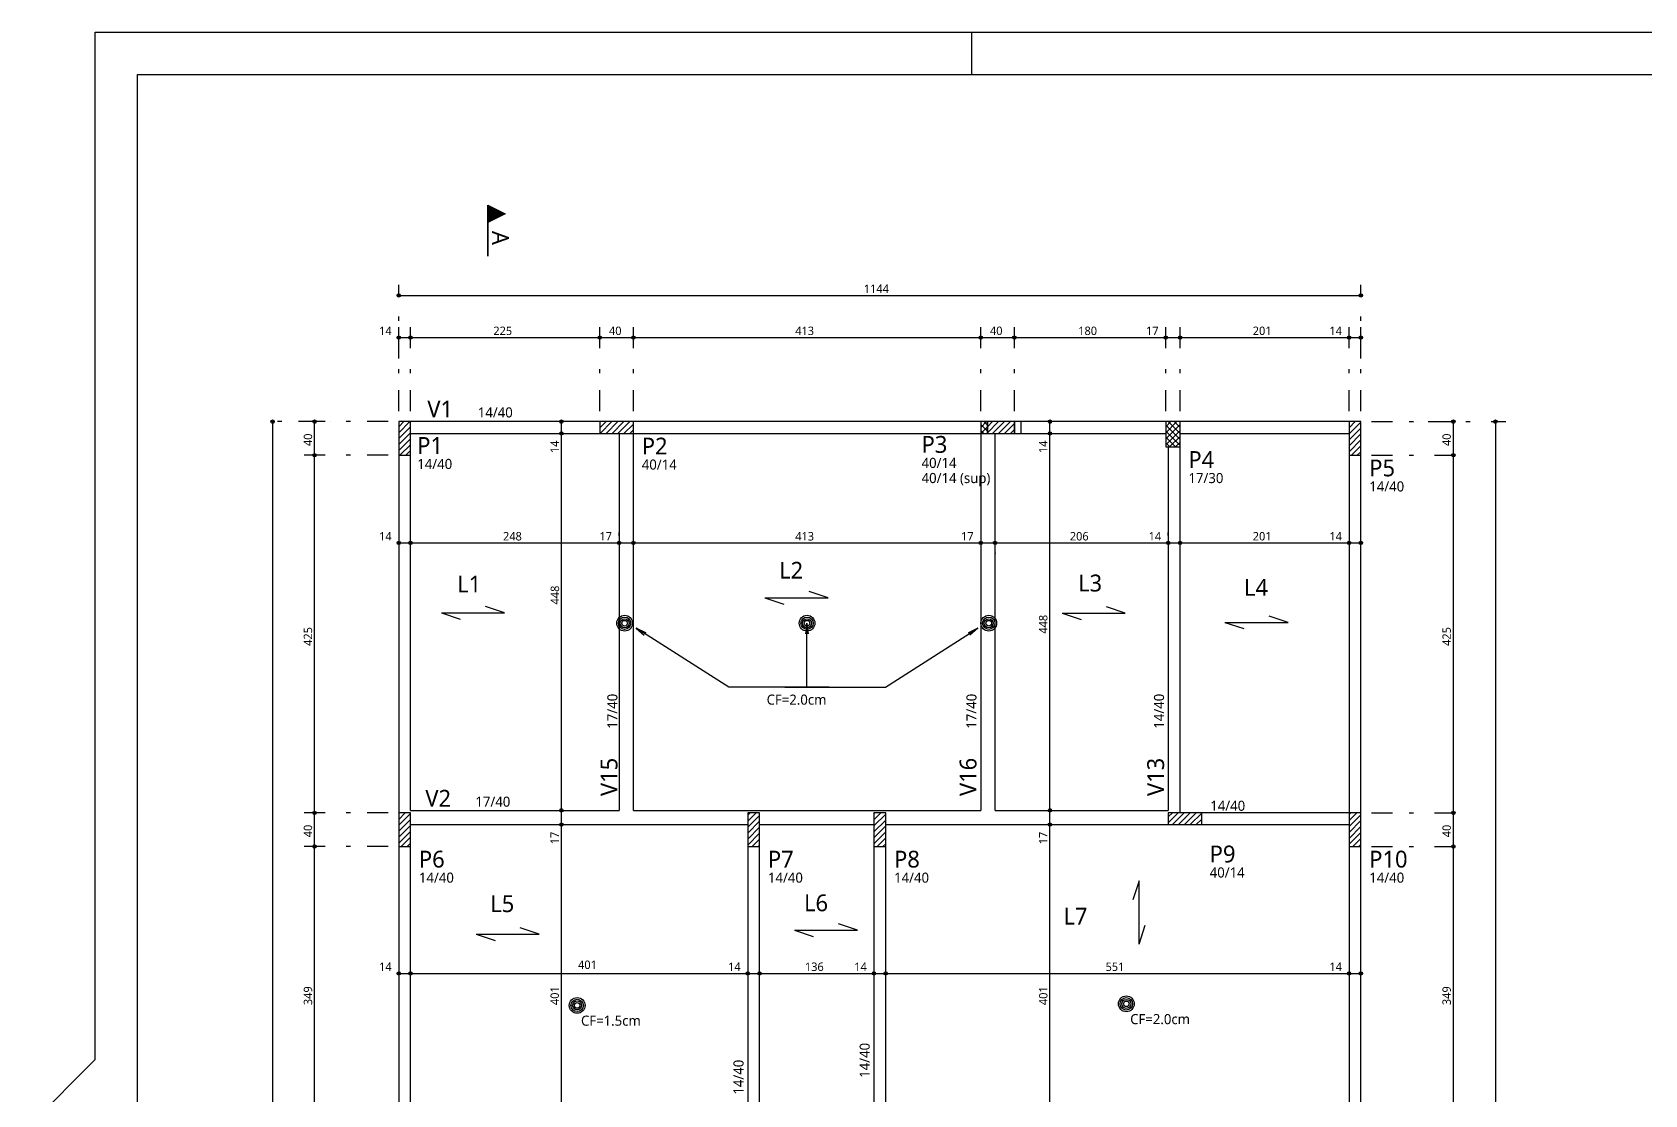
# Model space of a CAD drawing. Extents: x 6.3 to 89.5, y 0 to 54.
# Drawn here: x 6.33 to 44.68, y 28.75 to 54.01 of the extents above; entities that cross this region are included whole.
import ezdxf

# ---------------------------------------------------------------- set-up
doc = ezdxf.new("R2010")
doc.units = 0
doc.header["$MEASUREMENT"] = 0
doc.linetypes.add('ESTILO_TQS_0003', pattern=[1.5, 0.5, -0.4, 0.1, -0.5])
for name, color, linetype in [('1', 1, 'CONTINUOUS'), ('12', 12, 'CONTINUOUS'), ('2', 2, 'CONTINUOUS'), ('3', 3, 'CONTINUOUS'), ('5', 5, 'CONTINUOUS')]:
    doc.layers.add(name, color=color, linetype=linetype)
doc.styles.add('TQS_LUCIDA_SANS_UNICODE', font='L_10646.TTF')

msp = doc.modelspace()

# ---------------------------------------------------------------- linework, layer by layer
at = {"layer": '1', "linetype": 'Continuous'}
for p, q in [((7.831, 54.01), (89.5, 54.01)), ((7.831, 29.588), (7.831, 54.01)), ((28.67, 54.01), (28.67, 53.01)), ((15.047, 47.753), (37.927, 47.753)), ((15.047, 46.753), (15.327, 46.753)), ((15.327, 46.753), (19.827, 46.753)), ((19.827, 46.753), (20.627, 46.753)), ((20.627, 46.753), (28.887, 46.753)), ((28.887, 46.753), (29.687, 46.753)), ((29.687, 46.753), (33.287, 46.753)), ((33.287, 46.753), (33.627, 46.753)), ((33.627, 46.753), (37.647, 46.753)), ((37.647, 46.753), (37.927, 46.753)), ((15.047, 46.003), (15.047, 46.003)), ((37.927, 46.003), (37.927, 46.003)), ((12.047, 44.753), (12.047, 12.273)), ((13.047, 43.953), (13.047, 44.753)), ((13.413, 44.753), (13.413, 44.753)), ((15.047, 44.491), (15.309, 44.753)), ((15.047, 44.632), (15.167, 44.753)), ((15.047, 44.753), (15.047, 44.753)), ((15.047, 44.753), (15.047, 44.753)), ((15.047, 44.35), (15.327, 44.63)), ((15.047, 44.208), (15.327, 44.488)), ((15.327, 44.753), (15.327, 44.753)), ((15.327, 44.753), (15.327, 44.753)), ((18.916, 44.473), (18.916, 44.753)), ((18.916, 44.753), (18.916, 44.753)), ((19.827, 44.604), (19.976, 44.753)), ((19.827, 44.746), (19.834, 44.753)), ((19.827, 44.753), (19.827, 44.753)), ((19.827, 44.753), (19.827, 44.753)), ((19.837, 44.473), (20.117, 44.753)), ((19.979, 44.473), (20.259, 44.753)), ((20.12, 44.473), (20.4, 44.753)), ((20.227, 44.613), (20.227, 44.613)), ((20.261, 44.473), (20.541, 44.753)), ((20.403, 44.473), (20.627, 44.697)), ((20.544, 44.473), (20.627, 44.556)), ((20.627, 44.753), (20.627, 44.753)), ((20.627, 44.753), (20.627, 44.753)), ((28.887, 44.753), (28.887, 44.753)), ((28.887, 44.753), (28.887, 44.753)), ((28.887, 44.613), (29.027, 44.753)), ((28.887, 44.687), (29.047, 44.527)), ((28.887, 44.545), (28.96, 44.473)), ((28.888, 44.473), (29.047, 44.632)), ((28.963, 44.753), (29.047, 44.668)), ((29.03, 44.473), (29.047, 44.49)), ((29.047, 44.49), (29.31, 44.753)), ((29.047, 44.632), (29.168, 44.753)), ((29.171, 44.473), (29.451, 44.753)), ((29.287, 44.613), (29.287, 44.613)), ((29.312, 44.473), (29.592, 44.753)), ((29.447, 44.613), (29.447, 44.613)), ((29.454, 44.473), (29.687, 44.706)), ((29.595, 44.473), (29.687, 44.565)), ((29.687, 44.753), (29.687, 44.753)), ((29.687, 44.753), (29.687, 44.753)), ((30.534, 44.473), (30.534, 44.753)), ((30.534, 44.753), (30.534, 44.753)), ((33.287, 44.488), (33.552, 44.753)), ((33.287, 44.629), (33.411, 44.753)), ((33.287, 44.753), (33.287, 44.753)), ((33.287, 44.753), (33.287, 44.753)), ((33.287, 44.346), (33.627, 44.686)), ((33.287, 44.671), (33.627, 44.331)), ((33.287, 44.205), (33.627, 44.545)), ((33.287, 44.529), (33.627, 44.189)), ((33.347, 44.753), (33.627, 44.472)), ((33.488, 44.753), (33.627, 44.614)), ((33.627, 44.753), (33.627, 44.753)), ((33.627, 44.753), (33.627, 44.753)), ((37.647, 44.605), (37.795, 44.753)), ((37.647, 44.746), (37.653, 44.753)), ((37.647, 44.753), (37.647, 44.753)), ((37.647, 44.753), (37.647, 44.753)), ((37.647, 44.464), (37.927, 44.744)), ((37.647, 44.322), (37.927, 44.602)), ((37.927, 44.753), (37.927, 44.753)), ((37.927, 44.753), (37.927, 44.753)), ((39.277, 44.753), (39.277, 44.753)), ((40.127, 43.953), (40.127, 44.753)), ((41.127, 44.753), (41.127, 12.273)), ((15.047, 44.067), (15.327, 44.347)), ((15.074, 43.953), (15.327, 44.205)), ((15.187, 44.353), (15.187, 44.353)), ((18.916, 44.473), (18.916, 44.473)), ((18.916, 35.513), (18.916, 44.473)), ((18.916, 44.473), (18.916, 44.473)), ((30.534, 44.473), (30.534, 44.473)), ((30.534, 35.513), (30.534, 44.473)), ((30.534, 44.473), (30.534, 44.473)), ((33.287, 44.388), (33.522, 44.153)), ((33.287, 44.247), (33.381, 44.153)), ((33.376, 44.153), (33.627, 44.403)), ((33.457, 44.453), (33.457, 44.453)), ((33.518, 44.153), (33.627, 44.262)), ((37.647, 44.181), (37.927, 44.461)), ((37.647, 44.039), (37.927, 44.319)), ((37.702, 43.953), (37.927, 44.178)), ((37.787, 44.353), (37.787, 44.353)), ((13.047, 35.453), (13.047, 43.953)), ((15.047, 43.953), (15.047, 43.953)), ((15.047, 43.953), (15.047, 43.953)), ((15.216, 43.953), (15.327, 44.064)), ((37.843, 43.953), (37.927, 44.036)), ((37.927, 43.953), (37.927, 43.953)), ((37.927, 43.953), (37.927, 43.953)), ((40.127, 35.453), (40.127, 43.953)), ((15.047, 41.869), (15.327, 41.869)), ((15.047, 41.869), (15.047, 41.869)), ((15.077, 41.869), (20.537, 41.869)), ((15.327, 41.869), (15.327, 41.869)), ((15.327, 41.869), (15.327, 41.869)), ((20.037, 41.869), (20.877, 41.869)), ((20.287, 42.041), (20.287, 42.119)), ((20.287, 42.041), (20.287, 42.119)), ((20.627, 41.869), (28.887, 41.869)), ((20.627, 41.869), (20.627, 41.869)), ((20.627, 41.869), (20.627, 41.869)), ((28.637, 41.869), (29.477, 41.869)), ((28.887, 41.905), (28.887, 41.905)), ((28.887, 41.869), (28.887, 41.869)), ((28.977, 41.869), (33.597, 41.869)), ((29.227, 41.888), (29.227, 41.888)), ((29.227, 41.888), (29.227, 41.888)), ((33.347, 41.869), (33.627, 41.869)), ((33.347, 41.869), (33.347, 41.869)), ((33.627, 41.869), (37.647, 41.869)), ((37.647, 42.048), (37.647, 42.048)), ((37.647, 42.048), (37.647, 42.048)), ((37.647, 41.869), (37.927, 41.869)), ((20.287, 41.791), (20.287, 41.791)), ((20.287, 41.791), (20.287, 41.791)), ((29.227, 41.638), (29.227, 41.619)), ((29.227, 41.638), (29.227, 41.619)), ((33.347, 41.798), (33.347, 41.798)), ((33.627, 41.513), (33.627, 41.513)), ((33.627, 41.513), (33.627, 41.513)), ((37.927, 41.548), (37.927, 41.548)), ((13.047, 34.653), (13.047, 35.453)), ((15.047, 35.299), (15.201, 35.453)), ((15.047, 35.44), (15.06, 35.453)), ((15.047, 35.453), (15.047, 35.453)), ((15.047, 35.453), (15.047, 35.453)), ((15.047, 35.157), (15.327, 35.437)), ((15.047, 35.016), (15.327, 35.296)), ((18.916, 35.173), (18.916, 35.513)), ((18.916, 35.513), (18.916, 35.513)), ((18.916, 35.513), (18.916, 35.513)), ((23.347, 35.255), (23.545, 35.453)), ((23.347, 35.396), (23.404, 35.453)), ((23.347, 35.113), (23.627, 35.393)), ((26.347, 35.285), (26.515, 35.453)), ((26.347, 35.426), (26.373, 35.453)), ((26.347, 35.143), (26.627, 35.423)), ((26.347, 35.002), (26.627, 35.282)), ((30.534, 35.173), (30.534, 35.513)), ((30.534, 35.513), (30.534, 35.513)), ((30.534, 35.513), (30.534, 35.513)), ((33.347, 35.214), (33.586, 35.453)), ((33.347, 35.355), (33.445, 35.453)), ((33.447, 35.173), (33.727, 35.453)), ((33.589, 35.173), (33.869, 35.453)), ((33.73, 35.173), (34.01, 35.453)), ((33.747, 35.313), (33.747, 35.313)), ((33.872, 35.173), (34.147, 35.448)), ((34.013, 35.173), (34.147, 35.307)), ((37.647, 35.271), (37.829, 35.453)), ((37.647, 35.413), (37.687, 35.453)), ((37.647, 35.13), (37.927, 35.41)), ((37.927, 35.453), (37.927, 35.453)), ((37.927, 35.453), (37.927, 35.453)), ((40.127, 34.653), (40.127, 35.453)), ((15.047, 34.874), (15.327, 35.154)), ((15.047, 34.733), (15.327, 35.013)), ((15.187, 35.053), (15.187, 35.053)), ((18.916, 27.153), (18.916, 35.173)), ((18.916, 35.173), (18.916, 35.173)), ((18.916, 35.173), (18.916, 35.173)), ((23.347, 34.972), (23.627, 35.252)), ((23.347, 34.83), (23.627, 35.11)), ((23.347, 34.689), (23.627, 34.969)), ((23.487, 35.053), (23.487, 35.053)), ((26.347, 34.861), (26.627, 35.141)), ((26.347, 34.719), (26.627, 34.999)), ((26.487, 35.053), (26.487, 35.053)), ((30.534, 27.153), (30.534, 35.173)), ((30.534, 35.173), (30.534, 35.173)), ((30.534, 35.173), (30.534, 35.173)), ((37.647, 34.988), (37.927, 35.268)), ((37.647, 34.847), (37.927, 35.127)), ((37.647, 34.706), (37.927, 34.986)), ((37.787, 35.053), (37.787, 35.053)), ((13.047, 27.673), (13.047, 34.653)), ((15.047, 34.653), (15.047, 34.653)), ((15.047, 34.653), (15.047, 34.653)), ((15.108, 34.653), (15.327, 34.872)), ((15.25, 34.653), (15.327, 34.73)), ((23.452, 34.653), (23.627, 34.828)), ((23.594, 34.653), (23.627, 34.686)), ((26.422, 34.653), (26.627, 34.858)), ((26.563, 34.653), (26.627, 34.716)), ((37.736, 34.653), (37.927, 34.844)), ((37.877, 34.653), (37.927, 34.703)), ((37.927, 34.653), (37.927, 34.653)), ((37.927, 34.653), (37.927, 34.653)), ((40.127, 27.673), (40.127, 34.653)), ((15.047, 31.635), (15.327, 31.635)), ((15.047, 31.635), (15.047, 31.635)), ((15.327, 31.635), (15.327, 31.635)), ((15.327, 31.635), (23.347, 31.635)), ((15.327, 31.635), (15.327, 31.635)), ((23.347, 31.635), (23.627, 31.635)), ((23.347, 31.635), (23.347, 31.635)), ((23.347, 31.635), (23.347, 31.635)), ((23.627, 31.635), (23.627, 31.635)), ((23.627, 31.635), (26.347, 31.635)), ((23.627, 31.635), (23.627, 31.635)), ((26.347, 31.635), (26.347, 31.635)), ((26.347, 31.635), (26.627, 31.635)), ((26.347, 31.635), (26.347, 31.635)), ((26.627, 31.635), (26.627, 31.635)), ((26.627, 31.635), (37.647, 31.635)), ((26.627, 31.635), (26.627, 31.635)), ((37.647, 31.635), (37.647, 31.635)), ((37.647, 31.635), (37.927, 31.635)), ((37.647, 31.635), (37.647, 31.635)), ((37.927, 31.635), (37.927, 31.635)), ((6.331, 28.088), (7.831, 29.588))]:
    msp.add_line(p, q, dxfattribs=at)
at = {"layer": '1', "linetype": 'ESTILO_TQS_0003'}
for p, q in [((15.047, 46.253), (15.047, 48.003)), ((37.927, 46.253), (37.927, 48.003)), ((15.047, 45.003), (15.047, 47.003)), ((15.327, 45.003), (15.327, 47.003)), ((15.327, 45.003), (15.327, 47.003)), ((19.827, 45.003), (19.827, 47.003)), ((19.827, 45.003), (19.827, 47.003)), ((20.627, 45.003), (20.627, 47.003)), ((20.627, 45.003), (20.627, 47.003)), ((28.887, 45.003), (28.887, 47.003)), ((28.887, 45.003), (28.887, 47.003)), ((29.687, 45.003), (29.687, 47.003)), ((29.687, 45.003), (29.687, 47.003)), ((33.287, 45.003), (33.287, 47.003)), ((33.287, 45.003), (33.287, 47.003)), ((33.627, 45.003), (33.627, 47.003)), ((33.627, 45.003), (33.627, 47.003)), ((37.647, 45.003), (37.647, 47.003)), ((37.647, 45.003), (37.647, 47.003)), ((37.927, 45.003), (37.927, 47.003)), ((13.163, 44.753), (11.797, 44.753)), ((14.797, 44.753), (12.797, 44.753)), ((38.177, 44.753), (40.377, 44.753)), ((39.527, 44.753), (41.377, 44.753)), ((14.797, 43.953), (12.797, 43.953)), ((14.797, 43.953), (12.797, 43.953)), ((38.177, 43.953), (40.377, 43.953)), ((38.177, 43.953), (40.377, 43.953)), ((33.347, 42.048), (33.347, 42.119)), ((33.627, 41.763), (33.627, 42.119)), ((33.627, 41.763), (33.627, 42.119)), ((37.927, 41.798), (37.927, 42.119)), ((28.887, 41.655), (28.887, 41.619)), ((37.647, 41.798), (37.647, 41.619)), ((37.647, 41.798), (37.647, 41.619)), ((14.797, 35.453), (12.797, 35.453)), ((14.797, 35.453), (12.797, 35.453)), ((38.177, 35.453), (40.377, 35.453)), ((38.177, 35.453), (40.377, 35.453)), ((14.797, 34.653), (12.797, 34.653)), ((14.797, 34.653), (12.797, 34.653)), ((38.177, 34.653), (40.377, 34.653)), ((38.177, 34.653), (40.377, 34.653))]:
    msp.add_line(p, q, dxfattribs=at)
at = {"layer": '1', "linetype": 'Continuous'}
for points in [[(24.754, 38.439), (24.754, 39.96), (24.787, 39.712), (24.754, 39.96), (24.722, 39.712)], [(25.286, 38.439), (22.894, 38.439), (20.695, 39.842), (20.921, 39.736), (20.695, 39.842), (20.886, 39.681)], [(24.229, 38.439), (26.62, 38.439), (28.819, 39.842), (28.593, 39.736), (28.819, 39.842), (28.628, 39.681)]]:
    msp.add_lwpolyline(points, dxfattribs=at)
for centre, radius in [((15.047, 47.753), 0.04), ((15.047, 47.753), 0.02), ((37.927, 47.753), 0.04), ((37.927, 47.753), 0.02), ((15.047, 46.753), 0.04), ((15.327, 46.753), 0.04), ((15.327, 46.753), 0.04), ((19.827, 46.753), 0.04), ((19.827, 46.753), 0.04), ((20.627, 46.753), 0.04), ((20.627, 46.753), 0.04), ((28.887, 46.753), 0.04), ((28.887, 46.753), 0.04), ((29.687, 46.753), 0.04), ((29.687, 46.753), 0.04), ((33.287, 46.753), 0.04), ((33.287, 46.753), 0.04), ((33.627, 46.753), 0.04), ((33.627, 46.753), 0.04), ((37.647, 46.753), 0.04), ((37.647, 46.753), 0.04), ((37.927, 46.753), 0.04), ((15.047, 46.753), 0.02), ((15.327, 46.753), 0.02), ((15.327, 46.753), 0.02), ((19.827, 46.753), 0.02), ((19.827, 46.753), 0.02), ((20.627, 46.753), 0.02), ((20.627, 46.753), 0.02), ((28.887, 46.753), 0.02), ((28.887, 46.753), 0.02), ((29.687, 46.753), 0.02), ((29.687, 46.753), 0.02), ((33.287, 46.753), 0.02), ((33.287, 46.753), 0.02), ((33.627, 46.753), 0.02), ((33.627, 46.753), 0.02), ((37.647, 46.753), 0.02), ((37.647, 46.753), 0.02), ((37.927, 46.753), 0.02), ((12.047, 44.753), 0.04), ((12.047, 44.753), 0.02), ((13.047, 44.753), 0.04), ((13.047, 44.753), 0.02), ((18.916, 44.753), 0.04), ((18.916, 44.473), 0.04), ((18.916, 44.473), 0.04), ((18.916, 44.753), 0.02), ((18.916, 44.473), 0.02), ((18.916, 44.473), 0.02), ((30.534, 44.753), 0.04), ((30.534, 44.473), 0.04), ((30.534, 44.473), 0.04), ((30.534, 44.753), 0.02), ((30.534, 44.473), 0.02), ((30.534, 44.473), 0.02), ((40.127, 44.753), 0.04), ((40.127, 44.753), 0.02), ((41.127, 44.753), 0.04), ((41.127, 44.753), 0.02), ((13.047, 43.953), 0.04), ((13.047, 43.953), 0.04), ((13.047, 43.953), 0.02), ((13.047, 43.953), 0.02), ((40.127, 43.953), 0.04), ((40.127, 43.953), 0.04), ((40.127, 43.953), 0.02), ((40.127, 43.953), 0.02), ((15.047, 41.869), 0.04), ((15.047, 41.869), 0.02), ((15.327, 41.869), 0.04), ((15.327, 41.869), 0.04), ((15.327, 41.869), 0.02), ((15.327, 41.869), 0.02), ((20.287, 41.869), 0.04), ((20.287, 41.869), 0.04), ((20.287, 41.869), 0.02), ((20.287, 41.869), 0.02), ((20.627, 41.869), 0.04), ((20.627, 41.869), 0.04), ((20.627, 41.869), 0.02), ((20.627, 41.869), 0.02), ((28.887, 41.869), 0.04), ((28.887, 41.869), 0.04), ((28.887, 41.869), 0.02), ((28.887, 41.869), 0.02), ((29.227, 41.869), 0.04), ((29.227, 41.869), 0.04), ((29.227, 41.869), 0.02), ((29.227, 41.869), 0.02), ((33.347, 41.869), 0.04), ((33.347, 41.869), 0.04), ((33.347, 41.869), 0.02), ((33.347, 41.869), 0.02), ((33.627, 41.869), 0.04), ((33.627, 41.869), 0.04), ((33.627, 41.869), 0.02), ((33.627, 41.869), 0.02), ((37.647, 41.869), 0.04), ((37.647, 41.869), 0.04), ((37.647, 41.869), 0.02), ((37.647, 41.869), 0.02), ((37.927, 41.869), 0.04), ((37.927, 41.869), 0.02), ((13.047, 35.453), 0.04), ((13.047, 35.453), 0.04), ((13.047, 35.453), 0.02), ((13.047, 35.453), 0.02), ((18.916, 35.513), 0.04), ((18.916, 35.513), 0.04), ((18.916, 35.513), 0.02), ((18.916, 35.513), 0.02), ((30.534, 35.513), 0.04), ((30.534, 35.513), 0.04), ((30.534, 35.513), 0.02), ((30.534, 35.513), 0.02), ((40.127, 35.453), 0.04), ((40.127, 35.453), 0.04), ((40.127, 35.453), 0.02), ((40.127, 35.453), 0.02), ((18.916, 35.173), 0.04), ((18.916, 35.173), 0.04), ((18.916, 35.173), 0.02), ((18.916, 35.173), 0.02), ((30.534, 35.173), 0.04), ((30.534, 35.173), 0.04), ((30.534, 35.173), 0.02), ((30.534, 35.173), 0.02), ((13.047, 34.653), 0.04), ((13.047, 34.653), 0.04), ((13.047, 34.653), 0.02), ((13.047, 34.653), 0.02), ((40.127, 34.653), 0.04), ((40.127, 34.653), 0.04), ((40.127, 34.653), 0.02), ((40.127, 34.653), 0.02), ((15.047, 31.635), 0.04), ((15.047, 31.635), 0.02), ((15.327, 31.635), 0.04), ((15.327, 31.635), 0.04), ((15.327, 31.635), 0.02), ((15.327, 31.635), 0.02), ((23.347, 31.635), 0.04), ((23.347, 31.635), 0.04), ((23.347, 31.635), 0.02), ((23.347, 31.635), 0.02), ((23.627, 31.635), 0.04), ((23.627, 31.635), 0.04), ((23.627, 31.635), 0.02), ((23.627, 31.635), 0.02), ((26.347, 31.635), 0.04), ((26.347, 31.635), 0.04), ((26.347, 31.635), 0.02), ((26.347, 31.635), 0.02), ((26.627, 31.635), 0.04), ((26.627, 31.635), 0.04), ((26.627, 31.635), 0.02), ((26.627, 31.635), 0.02), ((37.647, 31.635), 0.04), ((37.647, 31.635), 0.04), ((37.647, 31.635), 0.02), ((37.647, 31.635), 0.02), ((37.927, 31.635), 0.04), ((37.927, 31.635), 0.02)]:
    msp.add_circle(centre, radius, dxfattribs=at)
at = {"layer": '12', "linetype": 'Continuous'}
for p, q in [((8.831, 53.01), (88.5, 53.01)), ((8.831, 1), (8.831, 53.01))]:
    msp.add_line(p, q, dxfattribs=at)
at = {"layer": '2', "linetype": 'Continuous'}
for p, q in [((25.256, 40.564), (24.806, 40.714)), ((17.56, 40.211), (17.11, 40.361)), ((23.756, 40.564), (25.256, 40.564)), ((23.756, 40.564), (24.206, 40.414)), ((32.325, 40.199), (31.875, 40.349)), ((16.06, 40.211), (17.56, 40.211)), ((16.06, 40.211), (16.51, 40.061)), ((30.825, 40.199), (32.325, 40.199)), ((30.825, 40.199), (31.275, 40.049)), ((34.696, 39.982), (36.196, 39.982)), ((34.696, 39.982), (35.146, 39.832)), ((36.196, 39.982), (35.746, 40.132)), ((32.652, 33.835), (32.502, 33.385)), ((32.652, 32.335), (32.652, 33.835)), ((18.387, 32.572), (17.937, 32.722)), ((24.456, 32.665), (25.956, 32.665)), ((24.456, 32.665), (24.906, 32.515)), ((25.956, 32.665), (25.506, 32.815)), ((32.652, 32.335), (32.802, 32.785)), ((16.887, 32.572), (18.387, 32.572)), ((16.887, 32.572), (17.337, 32.422))]:
    msp.add_line(p, q, dxfattribs=at)
at = {"layer": '3', "linetype": 'Continuous'}
for p, q in [((17.166, 48.687), (17.166, 49.903)), ((17.166, 49.903), (17.581, 49.695)), ((17.168, 49.9), (17.168, 48.687)), ((17.168, 49.9), (17.577, 49.695)), ((17.198, 49.887), (17.198, 49.504)), ((17.23, 49.871), (17.23, 49.52)), ((17.262, 49.855), (17.262, 49.536)), ((17.577, 49.695), (17.168, 49.491)), ((17.581, 49.695), (17.168, 49.489)), ((17.294, 49.839), (17.294, 49.552)), ((17.326, 49.823), (17.326, 49.568)), ((17.358, 49.807), (17.358, 49.584)), ((17.39, 49.791), (17.39, 49.6)), ((17.422, 49.775), (17.422, 49.616)), ((17.454, 49.759), (17.454, 49.632)), ((17.486, 49.743), (17.486, 49.648)), ((17.517, 49.727), (17.517, 49.664)), ((17.549, 49.711), (17.549, 49.676)), ((15.327, 35.513), (20.287, 35.513)), ((20.627, 35.513), (28.887, 35.513)), ((29.227, 35.513), (33.347, 35.513))]:
    msp.add_line(p, q, dxfattribs=at)
for points in [[(19.827, 44.753), (15.327, 44.753)], [(28.887, 44.753), (20.627, 44.753)], [(33.287, 44.753), (29.687, 44.753)], [(37.647, 44.753), (33.627, 44.753)], [(15.327, 44.473), (19.827, 44.473)], [(20.287, 44.473), (20.287, 35.513)], [(20.627, 35.513), (20.627, 44.473)], [(20.627, 44.473), (28.887, 44.473)], [(28.887, 44.473), (28.887, 35.513)], [(29.227, 35.513), (29.227, 44.473)], [(29.687, 44.473), (33.287, 44.473)], [(33.347, 44.153), (33.347, 35.513)], [(33.627, 44.473), (37.647, 44.473)], [(33.627, 35.453), (33.627, 44.153)], [(15.047, 43.953), (15.047, 35.453)], [(15.327, 35.513), (15.327, 43.953)], [(37.647, 43.953), (37.647, 35.453)], [(37.927, 35.453), (37.927, 43.953)], [(37.647, 35.453), (34.147, 35.453)], [(15.327, 35.173), (23.347, 35.173)], [(23.627, 35.173), (26.347, 35.173)], [(26.627, 35.173), (33.347, 35.173)], [(34.147, 35.173), (37.647, 35.173)], [(15.047, 34.653), (15.047, 27.673)], [(15.327, 27.673), (15.327, 34.653)], [(23.347, 34.653), (23.347, 27.153)], [(23.627, 27.153), (23.627, 34.653)], [(26.347, 34.653), (26.347, 27.153)], [(26.627, 27.153), (26.627, 34.653)], [(37.647, 34.653), (37.647, 27.673)], [(37.927, 27.673), (37.927, 34.653)]]:
    msp.add_lwpolyline(points, dxfattribs=at)
for centre, radius in [((20.419, 39.962), 0.187), ((20.419, 39.962), 0.147), ((20.419, 39.962), 0.107), ((20.419, 39.962), 0.0668), ((24.757, 39.962), 0.187), ((24.757, 39.962), 0.147), ((24.757, 39.962), 0.107), ((24.757, 39.962), 0.0668), ((29.079, 39.962), 0.187), ((29.079, 39.962), 0.147), ((29.079, 39.962), 0.107), ((29.079, 39.962), 0.0668), ((19.29, 30.875), 0.187), ((32.35, 30.913), 0.187), ((19.29, 30.875), 0.147), ((19.29, 30.875), 0.107), ((19.29, 30.875), 0.0668), ((32.35, 30.913), 0.147), ((32.35, 30.913), 0.107), ((32.35, 30.913), 0.0668)]:
    msp.add_circle(centre, radius, dxfattribs=at)
at = {"layer": '5', "linetype": 'Continuous'}
for points in [[(15.047, 43.953), (15.327, 43.953), (15.327, 44.753), (15.047, 44.753), (15.047, 43.953)], [(19.827, 44.473), (20.627, 44.473), (20.627, 44.753), (19.827, 44.753), (19.827, 44.473)], [(28.887, 44.473), (29.047, 44.473), (29.047, 44.753), (28.887, 44.753), (28.887, 44.473)], [(29.047, 44.473), (29.687, 44.473), (29.687, 44.753), (29.047, 44.753), (29.047, 44.473)], [(29.687, 44.473), (29.847, 44.473), (29.847, 44.753), (29.687, 44.753), (29.687, 44.473)], [(33.287, 44.153), (33.627, 44.153), (33.627, 44.753), (33.287, 44.753), (33.287, 44.153)], [(37.647, 43.953), (37.927, 43.953), (37.927, 44.753), (37.647, 44.753), (37.647, 43.953)], [(15.047, 34.653), (15.327, 34.653), (15.327, 35.453), (15.047, 35.453), (15.047, 34.653)], [(23.347, 34.653), (23.627, 34.653), (23.627, 35.453), (23.347, 35.453), (23.347, 34.653)], [(26.347, 34.653), (26.627, 34.653), (26.627, 35.453), (26.347, 35.453), (26.347, 34.653)], [(33.347, 35.173), (34.147, 35.173), (34.147, 35.453), (33.347, 35.453), (33.347, 35.173)], [(37.647, 34.653), (37.927, 34.653), (37.927, 35.453), (37.647, 35.453), (37.647, 34.653)]]:
    msp.add_lwpolyline(points, dxfattribs=at)

# ---------------------------------------------------------------- texts
at = {"layer": '1', "linetype": 'Continuous', "style": 'TQS_LUCIDA_SANS_UNICODE'}
for s, p in [('1144', (26.107, 47.813)), ('14', (14.58, 46.813)), ('225', (17.297, 46.813)), ('40', (20.047, 46.813)), ('413', (24.477, 46.813)), ('40', (29.107, 46.813)), ('180', (31.207, 46.813)), ('17', (32.82, 46.813)), ('201', (35.357, 46.813)), ('14', (37.18, 46.813)), ('14', (14.58, 41.929)), ('248', (17.527, 41.929)), ('17', (19.82, 41.929)), ('413', (24.477, 41.929)), ('17', (28.42, 41.929)), ('206', (31.007, 41.929)), ('14', (32.88, 41.929)), ('201', (35.357, 41.929)), ('14', (37.18, 41.929)), ('14', (14.58, 31.695)), ('401', (19.312, 31.742)), ('14', (22.88, 31.695)), ('136', (24.707, 31.695)), ('14', (25.88, 31.695)), ('551', (31.857, 31.695)), ('14', (37.18, 31.695))]:
    msp.add_text(s, height=0.2, dxfattribs=at).set_placement(p)
for s, p in [('40', (12.987, 44.173)), ('14', (18.856, 44.006)), ('14', (30.474, 44.006)), ('40', (40.067, 44.173)), ('448', (18.861, 40.408)), ('448', (30.474, 39.713)), ('425', (12.987, 39.423)), ('425', (40.067, 39.423)), ('40', (12.987, 34.873)), ('17', (18.856, 34.706)), ('17', (30.474, 34.706)), ('40', (40.067, 34.873)), ('349', (12.987, 30.883)), ('401', (18.856, 30.883)), ('401', (30.474, 30.883)), ('349', (40.067, 30.883))]:
    msp.add_text(s, height=0.2, rotation=90, dxfattribs=at).set_placement(p)
at = {"layer": '3', "linetype": 'Continuous', "style": 'TQS_LUCIDA_SANS_UNICODE'}
for s, height, rotation, p in [('A', 0.4, 270, (17.266, 49.287)), ('17/40', 0.24, 90, (20.247, 37.453)), ('17/40', 0.24, 90, (28.787, 37.453)), ('14/40', 0.24, 90, (33.247, 37.453)), ('14/40', 0.24, 90, (26.247, 29.153)), ('14/40', 0.24, 90, (23.247, 28.753))]:
    msp.add_text(s, height=height, rotation=rotation, dxfattribs=at).set_placement(p)
for s, p in [('14/40', (16.927, 44.853)), ('14/40', (15.487, 43.628)), ('40/14', (20.827, 43.613)), ('40/14', (27.481, 43.653)), ('40/14 (sup)', (27.481, 43.293)), ('17/30', (33.827, 43.293)), ('14/40', (38.127, 43.093)), ('CF=2.0cm', (23.796, 38.025)), ('17/40', (16.869, 35.599)), ('14/40', (34.345, 35.502)), ('40/14', (34.333, 33.916)), ('14/40', (15.527, 33.793)), ('14/40', (23.827, 33.793)), ('14/40', (26.827, 33.793)), ('14/40', (38.127, 33.793)), ('CF=1.5cm', (19.381, 30.393)), ('CF=2.0cm', (32.442, 30.43))]:
    msp.add_text(s, height=0.24, dxfattribs=at).set_placement(p)
at = {"layer": '5', "linetype": 'Continuous', "style": 'TQS_LUCIDA_SANS_UNICODE'}
for s, p in [('V1', (15.727, 44.853)), ('P1', (15.487, 43.988)), ('P2', (20.827, 43.973)), ('P3', (27.481, 44.013)), ('P4', (33.827, 43.653)), ('P5', (38.127, 43.453)), ('L2', (24.093, 41.02)), ('L1', (16.438, 40.693)), ('L3', (31.203, 40.717)), ('L4', (35.149, 40.614)), ('V2', (15.68, 35.599)), ('P6', (15.527, 34.153)), ('P7', (23.827, 34.153)), ('P8', (26.827, 34.153)), ('P9', (34.333, 34.276)), ('P10', (38.127, 34.153)), ('L5', (17.223, 33.094)), ('L6', (24.686, 33.113)), ('L7', (30.854, 32.797))]:
    msp.add_text(s, height=0.4, dxfattribs=at).set_placement(p)
for s, p in [('V15', (20.247, 35.853)), ('V16', (28.787, 35.853)), ('V13', (33.247, 35.853))]:
    msp.add_text(s, height=0.4, rotation=90, dxfattribs=at).set_placement(p)

doc.saveas('drawing.dxf')
